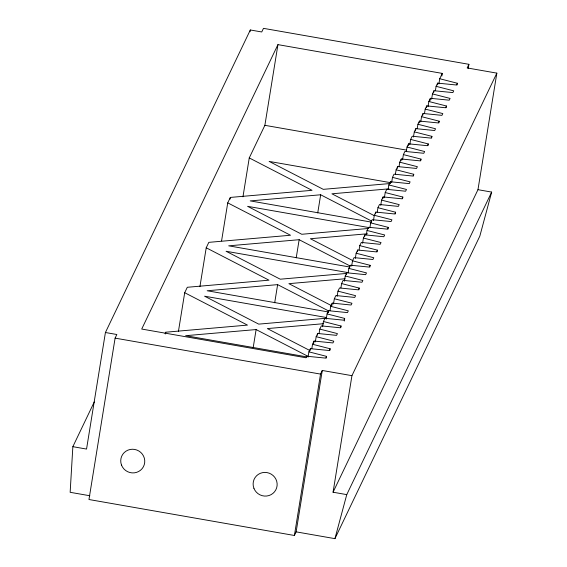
<?xml version="1.0" encoding="UTF-8"?>
<svg xmlns="http://www.w3.org/2000/svg" width="567" height="567" viewBox="0 0 567 567"><rect width="100%" height="100%" fill="white"/><g stroke="black" fill="none" stroke-linecap="round" stroke-linejoin="round"><path stroke-width="0.85" d="M94.257 401.975L72.852 446.676L70.152 492.305L89.841 495.749M468.2 68.671L468.909 64.312L263.478 28.35L261.741 31.972L250.323 29.973L105.419 332.51L86.545 449.071L72.852 446.676M105.419 332.51L116.837 334.509L115.101 338.13L88.962 499.52L294.393 535.482L296.13 531.86L322.269 370.471L351.944 375.666L496.848 73.129L467.173 67.934L468.909 64.312M165.507 333.935L165.784 332.205L247.474 325.104L184.7 292.714L187.301 287.278L268.992 280.176L206.218 247.786L208.819 242.35L290.51 235.248L227.736 202.858L230.344 197.422L312.034 190.321L249.253 157.931L264.874 125.321L277.943 44.63L442.288 73.398L441.87 75.999M178.399 331.603L184.7 292.714M199.917 286.675L206.218 247.786M250.047 31.717L250.323 29.973M221.577 240.883L227.736 202.858M230.06 199.152L230.344 197.422M242.959 196.82L249.253 157.931M253.173 347.706L256.114 329.562L185.664 335.685L306.768 356.884M274.697 302.778L277.632 284.634L207.182 290.758L328.286 311.956M296.215 257.85L299.149 239.706L228.699 245.83L349.804 267.029M317.733 212.923L320.674 194.779L250.224 200.902L371.321 222.101M308.051 357.075L308.902 351.845L310.425 348.655L329.307 350.534L330.15 348.769L312.53 344.261L311.829 348.62M310.149 350.399L310.425 348.655M313.636 343.68L314.061 341.065L332.942 342.943L333.786 341.185L316.166 336.67L315.323 341.901M317.414 335.225L317.697 333.481L336.578 335.359L337.422 333.602L319.802 329.087L319.093 333.446M322.588 326.734L323.438 321.503L324.962 318.307L343.843 320.185L344.686 318.427L327.067 313.912L326.223 319.143M328.314 312.467L328.598 310.723L347.479 312.601L348.322 310.836L330.703 306.329L330.001 310.688M294.393 535.482L320.532 374.092L322.269 370.471M331.808 305.755L332.234 303.139L351.115 305.011L351.958 303.253L334.339 298.745L333.488 303.969M326.238 358.103L326.514 356.36L308.902 351.845M337.124 296.385L337.975 291.154L339.505 287.965L358.379 289.843L359.223 288.079L341.61 283.571L340.902 287.93M329.866 350.512L330.15 348.769M344.396 281.211L345.239 275.98L346.77 272.791L365.651 274.669L366.495 272.904L348.875 268.397L348.166 272.755M346.487 274.534L346.77 272.791M340.774 327.754L341.05 326.011L323.438 321.503M351.66 266.043L352.511 260.813L354.042 257.616L372.916 259.495L373.759 257.737L356.147 253.222L355.296 258.453M344.261 321.042L344.686 318.427M357.387 251.776L357.671 250.033L376.552 251.911L377.395 250.146L359.776 245.639L359.074 249.997M362.568 243.278L363.412 238.048L364.942 234.858L383.824 236.737L384.667 234.979L367.047 230.464L366.339 234.823M364.659 236.602L364.942 234.858M358.939 289.822L359.223 288.079M369.975 227.239L370.683 222.881L372.207 219.684L391.088 221.562L391.932 219.805L374.312 215.29L373.469 220.52M375.56 213.844L375.843 212.101L394.724 213.979L395.568 212.214L377.948 207.706L377.246 212.065M333.063 492.22L477.967 189.683L491.667 192.085L346.763 494.622L333.063 492.22L351.944 375.666M369.847 267.064L370.131 265.321L352.511 260.813M380.733 205.353L381.584 200.123L383.115 196.926L401.996 198.804L402.832 197.047L385.22 192.532L384.369 197.763M382.831 198.67L383.115 196.926M377.112 251.89L377.395 250.146M388.147 189.307L388.849 184.948L390.379 181.752L409.261 183.63L410.104 181.872L392.484 177.358L391.641 182.588M390.096 183.495L390.379 181.752M395.412 174.133L396.12 169.774L397.651 166.585L416.532 168.456L417.376 166.698L399.756 162.19L399.048 166.549M397.368 168.328L397.651 166.585M388.019 229.132L388.296 227.388L370.683 222.881M401.004 160.737L401.28 158.994L420.161 160.872L421.005 159.114L403.392 154.6L402.542 159.83M395.284 213.957L395.568 212.214M406.319 151.375L407.021 147.016L408.552 143.827L427.433 145.698L428.276 143.94L410.657 139.425L409.813 144.656M408.268 145.57L408.552 143.827M402.556 198.79L402.832 197.047M413.442 137.072L414.293 131.842L415.824 128.652L434.698 130.53L435.541 128.766L417.929 124.258L417.22 128.617M415.54 130.396L415.824 128.652M419.169 122.805L419.452 121.062L438.334 122.94L439.177 121.182L421.557 116.667L420.714 121.898M422.805 115.221L423.088 113.478L441.969 115.356L442.813 113.591L425.193 109.084L424.492 113.443M413.456 176.025L413.74 174.282L396.12 169.774M426.441 107.638L426.724 105.894L445.605 107.765L446.449 106.008L428.829 101.5L427.979 106.731M429.935 100.919L430.36 98.304L449.234 100.182L450.078 98.424L432.465 93.909L431.615 99.14M420.721 160.858L421.005 159.114M433.712 92.464L433.989 90.72L452.87 92.598L453.713 90.833L436.094 86.326L435.392 90.685M437.341 84.873L437.625 83.129L456.506 85.007L457.349 83.25L439.73 78.735L438.886 83.966M427.993 145.684L428.276 143.94M431.629 138.1L431.912 136.356L414.293 131.842M438.893 122.926L439.177 121.182M446.165 107.751L446.449 106.008M457.066 84.993L457.349 83.25M477.967 189.683L496.848 73.129M296.13 531.86L334.934 538.65L346.763 494.622M491.667 192.085L479.838 236.113L334.934 538.65M277.943 44.63L141.715 329.051L306.067 357.784L306.797 356.239L325.671 358.117L326.514 356.36M165.04 333.757L165.784 332.205M312.53 344.261L314.061 341.065M316.166 336.67L317.697 333.481M319.802 329.087L321.333 325.897L340.214 327.769L341.05 326.011M327.067 313.912L328.598 310.723M330.703 306.329L332.234 303.139M334.339 298.745L335.87 295.549L354.751 297.427L355.594 295.669L337.975 291.154M341.61 283.571L343.134 280.374L362.015 282.253L362.859 280.495L345.239 275.98M348.875 268.397L350.406 265.207L369.287 267.078L370.131 265.321M356.147 253.222L357.671 250.033M359.776 245.639L361.307 242.442L380.188 244.32L381.031 242.563L363.412 238.048M367.047 230.464L368.578 227.275L387.452 229.146L388.296 227.388M374.312 215.29L375.843 212.101M377.948 207.706L379.479 204.517L398.36 206.388L399.203 204.63L381.584 200.123M385.22 192.532L386.744 189.343L405.625 191.221L406.468 189.456L388.849 184.948M392.484 177.358L394.015 174.168L412.896 176.046L413.74 174.282M399.756 162.19L401.28 158.994M403.392 154.6L404.916 151.41L423.797 153.288L424.64 151.524L407.021 147.016M410.657 139.425L412.188 136.236L431.069 138.114L431.912 136.356M417.929 124.258L419.452 121.062M421.557 116.667L423.088 113.478M425.193 109.084L426.724 105.894M428.829 101.5L430.36 98.304M432.465 93.909L433.989 90.72M436.094 86.326L437.625 83.129M439.73 78.735L442.288 73.398M390.202 183.524L323.275 189.343L269.134 161.411L390.238 182.609M389.012 188.839L331.915 193.801L374.284 215.666M368.685 228.451L301.757 234.27L247.616 206.338L369.592 227.686M367.487 233.767L310.397 238.728L352.766 260.593M346.281 273.457L280.24 279.198L226.098 251.266L348.074 272.614M345.09 278.766L288.872 283.656L331.248 305.521M326.528 318.229L258.715 324.126L204.581 296.194L326.557 317.541M323.573 323.693L267.355 328.584L309.731 350.449M264.874 125.321L406.61 150.135M115.101 338.13L320.532 374.092M320.674 194.779L371.668 221.095M299.149 239.706L350.151 266.022M277.632 284.634L328.633 310.95M256.114 329.562L308.682 356.686M121.522 465.11A12.07 11.787 25.6 0 0 142.076 468.711A12.07 11.787 25.6 0 0 134.634 449.425A12.07 11.787 25.6 0 0 121.522 465.11M253.91 488.279A12.07 11.787 25.6 0 0 274.471 491.88A12.07 11.787 25.6 0 0 267.022 472.594A12.07 11.787 25.6 0 0 253.91 488.279"/></g></svg>
